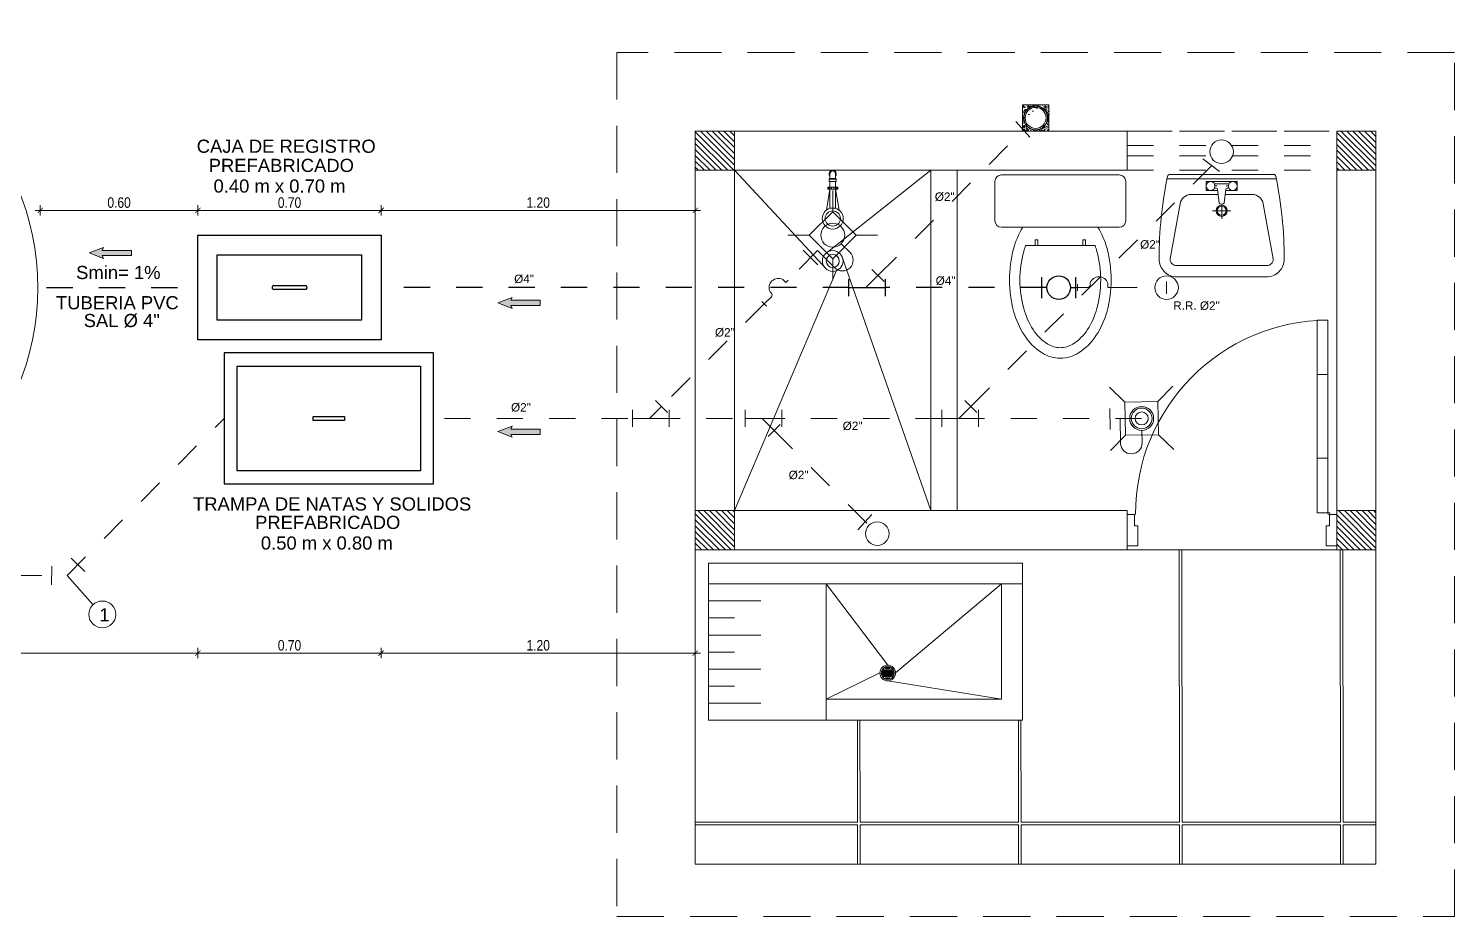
# Model space of a CAD drawing. Header units: metres. Extents: x 0 to 1935, y 0 to 1529.
# Drawn here: x 1867.91 to 1873.36, y 1480.61 to 1484 of the extents above; entities that cross this region are included whole.
import ezdxf

# ---------------------------------------------------------------- set-up
doc = ezdxf.new("R2010")
doc.units = ezdxf.units.M
doc.header["$LTSCALE"] = 0.005
for name, pattern in [('ACAD_ISO02W100', [15, 12, -3]), ('DASHED2', [9.525, 6.35, -3.175]), ('TRAZO_Y_PUNTOX2', [50.8, 25.4, -12.7, 0, -12.7])]:
    doc.linetypes.add(name, pattern=pattern)
for name, color, linetype, lineweight in [('-Accesorios PVC', 88, 'Continuous', 20), ('-Acero', 152, 'Continuous', 9), ('-Acero techos', 252, 'Continuous', 13), ('-Achurado', 251, 'Continuous', 5), ('-Corte', 7, 'Continuous', 35), ('-Proyeccion', 85, 'ACAD_ISO02W100', 9), ('-Vista', 148, 'Continuous', 9), ('ACI EJE', 8, 'DASHED2', 0), ('COLUMNAS', 4, 'Continuous', 50), ('Desagüe', 155, 'Continuous', 40), ('FIC-2ES_CONCRETO 210', 251, 'Continuous', 30), ('FIC-2ES_LINEA DESAGUE', 6, 'TRAZO_Y_PUNTOX2', 30), ('FIC-2ES_VEREDA', 253, 'Continuous', 5), ('FIC_2ES_ACCESORIOS', 5, 'Continuous', 30), ('ProfileEdges', 212, 'Continuous', 9)]:
    doc.layers.add(name, color=color, linetype=linetype, lineweight=lineweight)
for name, color, linetype in [('A_50_CotasExter', 7, 'Continuous'), ('CONCRETO B', 7, 'Continuous'), ('FIC-2ES_PISOS', 151, 'Continuous'), ('FIC-3IS_TEXTO', 7, 'Continuous'), ('PDF_Text', 7, 'Continuous')]:
    doc.layers.add(name, color=color, linetype=linetype)
doc.layers.add('Observacioness', color=6, linetype='Continuous', plot=False)
doc.layers.add('PDF_Geometry', color=9, linetype='Continuous', true_color=0x808080)
doc.styles.add('-Arial Narrow', font='ARIALN.TTF')
doc.styles.add('ARIAL', font='arial.ttf')
doc.styles.add('PDF Arial-BoldMT', font='arial.ttf')
doc.dimstyles.new('Esc 1_20n', dxfattribs={"dimscale": 0.02, "dimtxt": 2, "dimasz": 1, "dimexe": 1, "dimexo": 1, "dimgap": 0.45, "dimtad": 1, "dimtoh": 1, "dimzin": 3, "dimdsep": 46, "dimtxsty": '-Arial Narrow', "dimblk": 'ARCHTICK', "dimcen": 1, "dimdle": 1, "dimclrd": 252, "dimclre": 252, "dimclrt": 252, "dimadec": 0, "dimazin": 0, "dimtfac": 1, "dimtix": 1, "dimtmove": 1, "dimatfit": 2, "dimldrblk": 'ARCHTICK', "dimfxl": 1, "dimfxlon": 1, "dimtolj": 2, "dimlwd": 5, "dimlwe": 5, "dimarcsym": 0})
pattern_1 = [(315, (1747.13494, 1406.646853), (0.0112253202, 0.0112253202), [])]

# ---------------------------------------------------------------- blocks, each defined once
blk = doc.blocks.new('_ArchTick')
at = {"color": 0, "linetype": 'ByBlock', "const_width": 0.15}
blk.add_lwpolyline([(-0.5, -0.5), (0.5, 0.5)], dxfattribs=at)
blk = doc.blocks.new('*D277')
at = {"layer": 'A_50_CotasExter', "color": 252, "lineweight": 5, "ltscale": 0.005, "transparency": 16777216}
for p, q in [((1866.9388, 1481.6125), (1868.5806, 1481.6125)), ((1866.9588, 1481.6325), (1866.9588, 1481.5925)), ((1868.5606, 1481.6325), (1868.5606, 1481.5925))]:
    blk.add_line(p, q, dxfattribs=at)
at = {"layer": 'Defpoints', "color": 0, "ltscale": 0.005, "transparency": 16777216}
for p in [(1866.9588, 1482.4036), (1868.5606, 1482.4042), (1868.5606, 1481.6125)]:
    blk.add_point(p, dxfattribs=at)
at = {"layer": 'A_50_CotasExter', "color": 252, "lineweight": 5, "ltscale": 0.005, "transparency": 16777216, "xscale": 0.02, "yscale": 0.02, "zscale": 0.02}
for p, rotation in [((1866.9588, 1481.6125), 180.0000000000584), ((1868.5606, 1481.6125), 5.842042838912188e-11)]:
    blk.add_blockref('_ArchTick', p, dxfattribs=dict(at, rotation=rotation))
at = {"layer": 'A_50_CotasExter', "color": 252, "ltscale": 0.005, "transparency": 16777216, "insert": (1867.7597, 1481.642), "char_height": 0.04, "attachment_point": 5, "style": '-Arial Narrow'}
blk.add_mtext('\\A2;1.60', dxfattribs=at)
blk = doc.blocks.new('*D278')
at = {"layer": 'A_50_CotasExter', "color": 252, "lineweight": 5, "ltscale": 0.005, "transparency": 16777216}
for p, q in [((1868.5406, 1481.6125), (1869.2807, 1481.6125)), ((1868.5606, 1481.6325), (1868.5606, 1481.5925)), ((1869.2607, 1481.6325), (1869.2607, 1481.5925))]:
    blk.add_line(p, q, dxfattribs=at)
at = {"layer": 'Defpoints', "color": 0, "ltscale": 0.005, "transparency": 16777216}
for p in [(1868.5606, 1482.4042), (1869.2607, 1482.3243), (1869.2607, 1481.6125)]:
    blk.add_point(p, dxfattribs=at)
at = {"layer": 'A_50_CotasExter', "color": 252, "lineweight": 5, "ltscale": 0.005, "transparency": 16777216, "xscale": 0.02, "yscale": 0.02, "zscale": 0.02}
for p, rotation in [((1868.5606, 1481.6125), 180.0000000000584), ((1869.2607, 1481.6125), 5.842042838912188e-11)]:
    blk.add_blockref('_ArchTick', p, dxfattribs=dict(at, rotation=rotation))
at = {"layer": 'A_50_CotasExter', "color": 252, "ltscale": 0.005, "transparency": 16777216, "insert": (1868.9107, 1481.642), "char_height": 0.04, "attachment_point": 5, "style": '-Arial Narrow'}
blk.add_mtext('\\A2;0.70', dxfattribs=at)
blk = doc.blocks.new('*D279')
at = {"layer": 'A_50_CotasExter', "color": 252, "lineweight": 5, "ltscale": 0.005, "transparency": 16777216}
for p, q in [((1869.2407, 1481.6125), (1870.4807, 1481.6125)), ((1869.2607, 1481.6325), (1869.2607, 1481.5925)), ((1870.4607, 1481.6325), (1870.4607, 1481.5925))]:
    blk.add_line(p, q, dxfattribs=at)
at = {"layer": 'Defpoints', "color": 0, "ltscale": 0.005, "transparency": 16777216}
for p in [(1869.2607, 1482.3243), (1870.4607, 1481.7522), (1870.4607, 1481.6125)]:
    blk.add_point(p, dxfattribs=at)
at = {"layer": 'A_50_CotasExter', "color": 252, "lineweight": 5, "ltscale": 0.005, "transparency": 16777216, "xscale": 0.02, "yscale": 0.02, "zscale": 0.02}
for p, rotation in [((1869.2607, 1481.6125), 180.0000000000584), ((1870.4607, 1481.6125), 5.842042838912188e-11)]:
    blk.add_blockref('_ArchTick', p, dxfattribs=dict(at, rotation=rotation))
at = {"layer": 'A_50_CotasExter', "color": 252, "ltscale": 0.005, "transparency": 16777216, "insert": (1869.8607, 1481.642), "char_height": 0.04, "attachment_point": 5, "style": '-Arial Narrow'}
blk.add_mtext('\\A2;1.20', dxfattribs=at)
blk = doc.blocks.new('*D282')
at = {"layer": 'A_50_CotasExter', "color": 252, "lineweight": 5, "ltscale": 0.005, "transparency": 16777216}
for p, q in [((1867.9388, 1483.3034), (1868.5806, 1483.3034)), ((1867.9588, 1483.2834), (1867.9588, 1483.3234)), ((1868.5606, 1483.2834), (1868.5606, 1483.3234))]:
    blk.add_line(p, q, dxfattribs=at)
at = {"layer": 'Defpoints', "color": 0, "ltscale": 0.005, "transparency": 16777216}
for p in [(1868.5606, 1483.3034), (1867.9588, 1483.0084), (1868.5606, 1483.0084)]:
    blk.add_point(p, dxfattribs=at)
at = {"layer": 'A_50_CotasExter', "color": 252, "lineweight": 5, "ltscale": 0.005, "transparency": 16777216, "xscale": 0.02, "yscale": 0.02, "zscale": 0.02, "rotation": 180}
blk.add_blockref('_ArchTick', (1867.9588, 1483.3034), dxfattribs=at)
at = {"layer": 'A_50_CotasExter', "color": 252, "lineweight": 5, "ltscale": 0.005, "transparency": 16777216, "xscale": 0.02, "yscale": 0.02, "zscale": 0.02}
blk.add_blockref('_ArchTick', (1868.5606, 1483.3034), dxfattribs=at)
at = {"layer": 'A_50_CotasExter', "color": 252, "ltscale": 0.005, "transparency": 16777216, "insert": (1868.2597, 1483.3329), "char_height": 0.04, "attachment_point": 5, "style": '-Arial Narrow'}
blk.add_mtext('\\A2;0.60', dxfattribs=at)
blk = doc.blocks.new('*D283')
at = {"layer": 'A_50_CotasExter', "color": 252, "lineweight": 5, "ltscale": 0.005, "transparency": 16777216}
for p, q in [((1868.5406, 1483.3034), (1869.2807, 1483.3034)), ((1868.5606, 1483.2834), (1868.5606, 1483.3234)), ((1869.2607, 1483.2834), (1869.2607, 1483.3234))]:
    blk.add_line(p, q, dxfattribs=at)
at = {"layer": 'Defpoints', "color": 0, "ltscale": 0.005, "transparency": 16777216}
for p in [(1869.2607, 1483.3034), (1869.2607, 1483.2086), (1868.5606, 1483.0084)]:
    blk.add_point(p, dxfattribs=at)
at = {"layer": 'A_50_CotasExter', "color": 252, "lineweight": 5, "ltscale": 0.005, "transparency": 16777216, "xscale": 0.02, "yscale": 0.02, "zscale": 0.02, "rotation": 180}
blk.add_blockref('_ArchTick', (1868.5606, 1483.3034), dxfattribs=at)
at = {"layer": 'A_50_CotasExter', "color": 252, "lineweight": 5, "ltscale": 0.005, "transparency": 16777216, "xscale": 0.02, "yscale": 0.02, "zscale": 0.02}
blk.add_blockref('_ArchTick', (1869.2607, 1483.3034), dxfattribs=at)
at = {"layer": 'A_50_CotasExter', "color": 252, "ltscale": 0.005, "transparency": 16777216, "insert": (1868.9107, 1483.3329), "char_height": 0.04, "attachment_point": 5, "style": '-Arial Narrow'}
blk.add_mtext('\\A2;0.70', dxfattribs=at)
blk = doc.blocks.new('*D284')
at = {"layer": 'A_50_CotasExter', "color": 252, "lineweight": 5, "ltscale": 0.005, "transparency": 16777216}
for p, q in [((1869.2407, 1483.3034), (1870.4807, 1483.3034)), ((1869.2607, 1483.2834), (1869.2607, 1483.3234)), ((1870.4607, 1483.2834), (1870.4607, 1483.3234))]:
    blk.add_line(p, q, dxfattribs=at)
at = {"layer": 'Defpoints', "color": 0, "ltscale": 0.005, "transparency": 16777216}
for p in [(1870.4607, 1483.3034), (1869.2607, 1483.2086), (1870.4607, 1483.0084)]:
    blk.add_point(p, dxfattribs=at)
at = {"layer": 'A_50_CotasExter', "color": 252, "lineweight": 5, "ltscale": 0.005, "transparency": 16777216, "xscale": 0.02, "yscale": 0.02, "zscale": 0.02, "rotation": 180}
blk.add_blockref('_ArchTick', (1869.2607, 1483.3034), dxfattribs=at)
at = {"layer": 'A_50_CotasExter', "color": 252, "lineweight": 5, "ltscale": 0.005, "transparency": 16777216, "xscale": 0.02, "yscale": 0.02, "zscale": 0.02}
blk.add_blockref('_ArchTick', (1870.4607, 1483.3034), dxfattribs=at)
at = {"layer": 'A_50_CotasExter', "color": 252, "ltscale": 0.005, "transparency": 16777216, "insert": (1869.8607, 1483.3329), "char_height": 0.04, "attachment_point": 5, "style": '-Arial Narrow'}
blk.add_mtext('\\A2;1.20', dxfattribs=at)

msp = doc.modelspace()

# ---------------------------------------------------------------- hatches: boundary and pattern name
at = {"layer": '-Acero techos', "lineweight": 5, "ltscale": 0.005, "true_color": 0x105689}
h = msp.add_hatch(color=146, dxfattribs=at)
h.dxf.hatch_style = 1
h.paths.add_polyline_path([(1868.1946, 1483.13036), (1868.30686, 1483.13036), (1868.30686, 1483.15048), (1868.1946, 1483.15048), (1868.19989, 1483.16107), (1868.14588, 1483.14095), (1868.19989, 1483.11977)])
h = msp.add_hatch(color=146, dxfattribs=at)
h.dxf.hatch_style = 1
h.paths.add_polyline_path([(1869.75553, 1482.93966), (1869.86779, 1482.93966), (1869.86779, 1482.95978), (1869.75553, 1482.95978), (1869.76082, 1482.97037), (1869.70681, 1482.95025), (1869.76082, 1482.92907)])
h = msp.add_hatch(color=146, dxfattribs=at)
h.dxf.hatch_style = 1
h.paths.add_polyline_path([(1869.75553, 1482.4479), (1869.86779, 1482.4479), (1869.86779, 1482.46802), (1869.75553, 1482.46802), (1869.76082, 1482.47861), (1869.70681, 1482.45849), (1869.76082, 1482.4373)])
at = {"layer": '-Achurado', "lineweight": 5, "ltscale": 0.009}
h = msp.add_hatch(dxfattribs=at)
h.set_pattern_fill('ANSI31', color=256, scale=0.005, angle=-90)
h.set_pattern_definition(pattern_1)
h.paths.add_polyline_path([(1870.6107, 1483.60646), (1870.4607, 1483.60646), (1870.4607, 1483.45646), (1870.6107, 1483.45646)])
h = msp.add_hatch(dxfattribs=at)
h.set_pattern_fill('ANSI31', color=256, scale=0.005, angle=-90)
h.set_pattern_definition(pattern_1)
h.paths.add_polyline_path([(1873.0607, 1483.60646), (1872.9107, 1483.60646), (1872.9107, 1483.45646), (1873.0607, 1483.45646)])
h = msp.add_hatch(dxfattribs=at)
h.set_pattern_fill('ANSI31', color=256, scale=0.005, angle=-90)
h.set_pattern_definition(pattern_1)
h.paths.add_polyline_path([(1870.6107, 1482.15646), (1870.4607, 1482.15646), (1870.4607, 1482.00646), (1870.6107, 1482.00646)])
h = msp.add_hatch(dxfattribs=at)
h.set_pattern_fill('ANSI31', color=256, scale=0.005, angle=-90)
h.set_pattern_definition(pattern_1)
h.paths.add_polyline_path([(1873.0607, 1482.15646), (1872.9107, 1482.15646), (1872.9107, 1482.00646), (1873.0607, 1482.00646)])
at = {"layer": 'Observacioness', "lineweight": 5, "ltscale": 0.1}
h = msp.add_hatch(dxfattribs=at)
h.set_pattern_fill('AR-CONC', color=0, scale=0.003)
h.set_pattern_definition([(50, (-798929.985583, -9252745.336757), (0.021517805478023, -0.001882564049478), [0.00225, -0.02475]), (355, (-798929.985583, -9252745.336757), (-0.00416254000839, 0.022565764011), [0.0018, -0.0198]), (100.45144446, (-798929.98379, -9252745.336914), (0.017355265401813, 0.02068319972906), [0.00191220576, -0.02103426336]), (46.1842, (-798929.985583, -9252745.330757), (0.03201723992015, -0.00496557842379), [0.003375, -0.037125]), (96.63563549, (-798929.982915, -9252745.33117), (0.02803985837023, 0.02922355802324), [0.00286831026, -0.0315514128]), (351.18416399, (-798929.985583, -9252745.330757), (0.02803985835164, 0.0292235580081), [0.0027, -0.02970000003]), (21, (-798929.982583, -9252745.332257), (0.017907211563554, -0.01207856671996), [0.00225, -0.02475]), (326, (-798929.982583, -9252745.332257), (0.00729945995765, 0.021754501351406), [0.0018, -0.0198]), (71.45144474, (-798929.98109, -9252745.333264), (0.0252066713019, 0.00967593458419), [0.0019122057, -0.02103426336]), (37.5, (-798929.985583, -9252745.336757), (0.000364795659519, 0.0099868156149393), [0, -0.01956, 0, -0.0201, 0, -0.019875]), (7.5, (-798929.985583, -9252745.336757), (0.007892086123264, 0.011832351356471), [0, -0.01146, 0, -0.01911, 0, -0.007575]), (327.5, (-798929.992273, -9252745.336757), (0.016014673085172, -0.0006766461520314), [0, -0.0075, 0, -0.0234, 0, -0.03105]), (317.5, (-798929.995273, -9252745.336757), (0.017495585080272, 0.00300314946997), [0, -0.00975, 0, -0.01554, 0, -0.02205])])
h.paths.add_polyline_path([(1871.7107, 1483.60646), (1871.7107, 1483.70646), (1871.8107, 1483.70646), (1871.8107, 1483.60646)])
edge = h.paths.add_edge_path(flags=16)
edge.add_arc((1871.7607, 1483.65646), 0.04621, 0, 360)

# ---------------------------------------------------------------- linework, layer by layer
at = {"layer": '-Accesorios PVC', "color": 253, "lineweight": 5}
for p, q in [((1870.96151, 1483.30416), (1870.97471, 1483.38373)), ((1871.00988, 1483.30416), (1870.99669, 1483.38373))]:
    msp.add_line(p, q, dxfattribs=at)
for points in [[(1870.97471, 1483.42485), (1870.97471, 1483.44291)], [(1870.99669, 1483.42485), (1870.99669, 1483.44291)], [(1870.96879, 1483.39219), (1870.96879, 1483.38373)], [(1870.9709, 1483.39219), (1870.9709, 1483.38373)], [(1870.99669, 1483.42485), (1870.99924, 1483.42227), (1870.99924, 1483.41359), (1870.97215, 1483.41359), (1870.97215, 1483.42227), (1870.97471, 1483.42485)], [(1870.97215, 1483.42227), (1870.99924, 1483.42227)], [(1870.97471, 1483.31074), (1870.97471, 1483.41359)], [(1870.97513, 1483.39219), (1870.97513, 1483.38373)], [(1870.97589, 1483.42485), (1870.99602, 1483.42485)], [(1870.98147, 1483.39219), (1870.98147, 1483.38373)], [(1870.98992, 1483.39219), (1870.98992, 1483.38373)], [(1870.99626, 1483.39219), (1870.99626, 1483.38373)], [(1870.99669, 1483.3923), (1870.99669, 1483.41359)], [(1870.99669, 1483.31074), (1870.99669, 1483.39219)], [(1871.00049, 1483.39219), (1871.00049, 1483.38373)], [(1871.00261, 1483.39219), (1871.00261, 1483.38373)]]:
    msp.add_lwpolyline(points, dxfattribs=at)
msp.add_lwpolyline([(1871.00472, 1483.39219), (1870.96667, 1483.39219), (1870.96667, 1483.38373), (1871.00472, 1483.38373)], close=True, dxfattribs=at)
for radius in [0.0401, 0.0291]:
    msp.add_circle((1870.9857, 1483.27218), radius, dxfattribs=at)
for radius, start, end in [(0.01355, 324.21918, 215.78082), (0.01099, 0, 180)]:
    msp.add_arc((1870.9857, 1483.44291), radius, start, end, dxfattribs=at)
at = {"layer": '-Acero', "color": 253, "lineweight": 5}
msp.add_lwpolyline([(1870.9607, 1481.87646), (1871.0007, 1481.87646)], dxfattribs=at)
at = {"layer": '-Acero techos', "color": 148, "ltscale": 0.005, "true_color": 0x09314e}
for points in [[(1868.1946, 1483.13036), (1868.19989, 1483.11977), (1868.14588, 1483.14095), (1868.19989, 1483.16107), (1868.1946, 1483.15048), (1868.30686, 1483.15048), (1868.30686, 1483.13036)], [(1869.75553, 1482.93966), (1869.76082, 1482.92907), (1869.70681, 1482.95025), (1869.76082, 1482.97037), (1869.75553, 1482.95978), (1869.86779, 1482.95978), (1869.86779, 1482.93966)], [(1869.75553, 1482.4479), (1869.76082, 1482.4373), (1869.70681, 1482.45849), (1869.76082, 1482.47861), (1869.75553, 1482.46802), (1869.86779, 1482.46802), (1869.86779, 1482.4479)]]:
    msp.add_lwpolyline(points, close=True, dxfattribs=at)
at = {"layer": '-Acero techos', "color": 18, "ltscale": 0.005, "true_color": 0x000000}
msp.add_circle((1866.9588, 1483.00786), 0.99, dxfattribs=at)
at = {"layer": '-Achurado', "color": 253, "lineweight": 5}
for points in [[(1870.5107, 1481.81146), (1870.7107, 1481.81146)], [(1870.5107, 1481.74646), (1870.6107, 1481.74646)], [(1870.5107, 1481.68146), (1870.7107, 1481.68146)], [(1870.5107, 1481.61646), (1870.6107, 1481.61646)], [(1870.5107, 1481.55146), (1870.7107, 1481.55146)], [(1870.5107, 1481.48646), (1870.6107, 1481.48646)], [(1870.5107, 1481.42146), (1870.7107, 1481.42146)]]:
    msp.add_lwpolyline(points, dxfattribs=at)
at = {"layer": '-Corte', "color": 253, "lineweight": 5}
msp.add_line((1870.9607, 1481.87646), (1870.9607, 1481.35646), dxfattribs=at)
msp.add_lwpolyline([(1870.5107, 1481.95646), (1870.5107, 1481.87646), (1871.7107, 1481.87646), (1871.7107, 1481.95646)], close=True, dxfattribs=at)
for points in [[(1871.7107, 1481.87646), (1871.7107, 1481.35646), (1870.5107, 1481.35646), (1870.5107, 1481.87646)], [(1871.6307, 1481.87646), (1871.6307, 1481.43646), (1870.9607, 1481.43646)]]:
    msp.add_lwpolyline(points, dxfattribs=at)
at = {"layer": '-Proyeccion', "lineweight": 5, "ltscale": 3}
for p, q in [((1873.3607, 1483.90646), (1870.1607, 1483.90646)), ((1870.1607, 1483.90646), (1870.1607, 1480.60646)), ((1873.3607, 1480.60646), (1873.3607, 1483.90646)), ((1870.1607, 1480.60646), (1873.3607, 1480.60646))]:
    msp.add_line(p, q, dxfattribs=at)
at = {"layer": '-Vista', "color": 254, "lineweight": 5}
for p, q in [((1872.3087, 1482.00646), (1872.31038, 1480.96646)), ((1872.3187, 1482.00646), (1872.32038, 1480.96646)), ((1872.92369, 1482.00646), (1872.92538, 1480.96646)), ((1872.93369, 1482.00646), (1872.93538, 1480.96646)), ((1871.07975, 1481.35646), (1871.08038, 1480.96646)), ((1871.08975, 1481.35646), (1871.09038, 1480.96646)), ((1871.69475, 1481.35646), (1871.69538, 1480.96646)), ((1871.70475, 1481.35646), (1871.70538, 1480.96646)), ((1871.08054, 1480.95646), (1871.08054, 1480.80646)), ((1871.09054, 1480.95646), (1871.09054, 1480.80646)), ((1871.69554, 1480.95646), (1871.69554, 1480.80646)), ((1871.70554, 1480.95646), (1871.70554, 1480.80646)), ((1872.31054, 1480.95646), (1872.31054, 1480.80646)), ((1872.3204, 1480.95646), (1872.32064, 1480.80646)), ((1872.92554, 1480.95646), (1872.92554, 1480.80646)), ((1872.93554, 1480.95646), (1872.93554, 1480.80646))]:
    msp.add_line(p, q, dxfattribs=at)
at = {"layer": '-Vista', "color": 253, "lineweight": 5}
for points in [[(1870.9607, 1481.87646), (1871.1957, 1481.56646)], [(1871.2257, 1481.53646), (1871.6307, 1481.87646)], [(1871.1657, 1481.53646), (1870.9607, 1481.43646)], [(1871.1957, 1481.50646), (1871.6307, 1481.43646)]]:
    msp.add_lwpolyline(points, dxfattribs=at)
for points in [[(1871.1757, 1481.54246), (1871.2157, 1481.54246, -0.4142136), (1871.2177, 1481.54046), (1871.2177, 1481.54046, -0.4142136), (1871.2157, 1481.53846), (1871.1757, 1481.53846, -0.4142136), (1871.1737, 1481.54046), (1871.1737, 1481.54046, -0.4142136)], [(1871.1757, 1481.53046), (1871.2157, 1481.53046, 0.4142136), (1871.2177, 1481.53246), (1871.2177, 1481.53246, 0.4142136), (1871.2157, 1481.53446), (1871.1757, 1481.53446, 0.4142136), (1871.1737, 1481.53246), (1871.1737, 1481.53246, 0.4142136)], [(1871.1797, 1481.54646), (1871.2117, 1481.54646, 0.4142136), (1871.2137, 1481.54846), (1871.2137, 1481.54846, 0.4142136), (1871.2117, 1481.55046), (1871.1797, 1481.55046, 0.4142136), (1871.1777, 1481.54846), (1871.1777, 1481.54846, 0.4142136)], [(1871.1877, 1481.55646), (1871.1877, 1481.55646, -0.4142136), (1871.1897, 1481.55846), (1871.2017, 1481.55846, -0.4142136), (1871.2037, 1481.55646), (1871.2037, 1481.55646, -0.4142136), (1871.2017, 1481.55446), (1871.1897, 1481.55446, -0.4142136)], [(1871.1797, 1481.52246), (1871.2117, 1481.52246, 0.4142136), (1871.2137, 1481.52446), (1871.2137, 1481.52446, 0.4142136), (1871.2117, 1481.52646), (1871.1797, 1481.52646, 0.4142136), (1871.1777, 1481.52446), (1871.1777, 1481.52446, 0.4142136)], [(1871.1877, 1481.51646), (1871.1877, 1481.51646, 0.4142136), (1871.1897, 1481.51446), (1871.2017, 1481.51446, 0.4142136), (1871.2037, 1481.51646), (1871.2037, 1481.51646, 0.4142136), (1871.2017, 1481.51846), (1871.1897, 1481.51846, 0.4142136)]]:
    msp.add_lwpolyline(points, format="xyb", close=True, dxfattribs=at)
at = {"layer": '-Vista', "color": 254, "lineweight": 5}
for points in [[(1870.4607, 1480.96646), (1871.08038, 1480.96646)], [(1870.4607, 1480.95646), (1871.08054, 1480.95646)], [(1871.09038, 1480.96646), (1871.69554, 1480.96646)], [(1871.0904, 1480.95646), (1871.69554, 1480.95646)], [(1871.70538, 1480.96646), (1872.31054, 1480.96646)], [(1871.7054, 1480.95646), (1872.31054, 1480.95646)], [(1872.32038, 1480.96646), (1872.92538, 1480.96646)], [(1872.3204, 1480.95646), (1872.92554, 1480.95646)], [(1872.93538, 1480.96646), (1873.0607, 1480.96646)], [(1872.9354, 1480.95646), (1873.0607, 1480.95646)]]:
    msp.add_lwpolyline(points, dxfattribs=at)
at = {"layer": '-Vista', "color": 253, "lineweight": 5}
for radius in [0.03, 0.025]:
    msp.add_circle((1871.1957, 1481.53646), radius, dxfattribs=at)
at = {"color": 175, "lineweight": 20, "true_color": 0x4554a5}
for p, q in [((1871.68551, 1483.64333), (1871.73854, 1483.58343)), ((1872.39954, 1483.50055), (1872.46278, 1483.45155)), ((1870.9857, 1483.37955), (1870.9857, 1483.29809)), ((1870.81458, 1483.20843), (1870.89604, 1483.20843)), ((1871.15682, 1483.20843), (1871.07535, 1483.20843)), ((1870.9287, 1483.09486), (1870.87213, 1483.15143)), ((1870.9857, 1483.03731), (1870.9857, 1483.11877)), ((1872.04259, 1482.62755), (1872.10123, 1482.571)), ((1872.28455, 1482.63196), (1872.22801, 1482.57331)), ((1872.04591, 1482.46658), (1872.04446, 1482.54657)), ((1872.047, 1482.38559), (1872.10354, 1482.44423)), ((1872.28896, 1482.39), (1872.23031, 1482.44654)), ((1871.08107, 1482.08303), (1871.13514, 1482.14199))]:
    msp.add_line(p, q, dxfattribs=at)
at = {"color": 175, "lineweight": 30, "true_color": 0x4554a5}
msp.add_line((1871.78407, 1482.96839), (1871.78407, 1483.04839), dxfattribs=at)
at = {"color": 175, "lineweight": 20, "true_color": 0x4554a5}
for points in [[(1871.07535, 1483.20843), (1870.9857, 1483.29809), (1870.89604, 1483.20843), (1870.9857, 1483.11877)], [(1872.23031, 1482.44654), (1872.22801, 1482.57331), (1872.10123, 1482.571), (1872.10354, 1482.44423)]]:
    msp.add_lwpolyline(points, close=True, dxfattribs=at)
for points in [[(1871.01803, 1483.1761), (1871.05166, 1483.14247, -1), (1870.99341, 1483.08422), (1870.92745, 1483.15018)], [(1872.16661, 1482.46306), (1872.16747, 1482.4155, -1), (1872.08511, 1482.414), (1872.08341, 1482.50727)]]:
    msp.add_lwpolyline(points, format="xyb", dxfattribs=at)
for centre, radius in [((1871.7607, 1483.65646), 0.045), ((1872.47097, 1483.52743), 0.045), ((1870.9857, 1483.20843), 0.04572), ((1872.16577, 1482.50877), 0.04572), ((1871.15601, 1482.06858), 0.045)]:
    msp.add_circle(centre, radius, dxfattribs=at)
at = {"color": 175, "lineweight": 30, "true_color": 0x4554a5}
msp.add_circle((1871.84907, 1483.00839), 0.045, dxfattribs=at)
at = {"layer": 'ACI EJE', "lineweight": 5, "ltscale": 0.3}
for p, q in [((1872.18212, 1483.60646), (1872.9107, 1483.60646)), ((1872.1107, 1483.55146), (1872.9107, 1483.55146)), ((1872.1107, 1483.51146), (1872.9107, 1483.51146)), ((1872.1107, 1483.45646), (1872.9107, 1483.45646))]:
    msp.add_line(p, q, dxfattribs=at)
msp.add_lwpolyline([(1872.1107, 1483.60646), (1872.9107, 1483.60646)], dxfattribs=at)
at = {"layer": 'COLUMNAS', "color": 5, "lineweight": 5}
msp.add_line((1872.1107, 1482.00646), (1872.1107, 1482.15646), dxfattribs=at)
at = {"layer": 'CONCRETO B', "color": 7}
for points in [[(1868.56065, 1483.20856), (1869.2607, 1483.20856), (1869.2607, 1482.80823), (1868.56065, 1482.80823)], [(1868.63478, 1483.13336), (1869.1855, 1483.13336), (1869.1855, 1482.88342), (1868.63478, 1482.88342)], [(1868.6607, 1482.75877), (1868.6607, 1482.25877), (1869.4607, 1482.25877), (1869.4607, 1482.75877)], [(1868.7107, 1482.70877), (1869.4107, 1482.70877), (1869.4107, 1482.30877), (1868.7107, 1482.30877)]]:
    msp.add_lwpolyline(points, close=True, dxfattribs=at)
for points in [[(1868.8502, 1483.01581), (1868.84808, 1483.01475), (1868.84596, 1483.01369), (1868.84384, 1483.01051), (1868.84384, 1483.00839), (1868.84384, 1483.00522), (1868.84596, 1483.0031), (1868.84808, 1483.00204), (1868.8502, 1483.00098)], [(1868.85126, 1483.01581), (1868.97199, 1483.01581)], [(1868.97093, 1483.00098), (1868.97411, 1483.00204), (1868.97623, 1483.0031), (1868.97729, 1483.00522), (1868.97835, 1483.00839), (1868.97729, 1483.01051), (1868.97623, 1483.01369), (1868.97411, 1483.01475), (1868.97093, 1483.01581)], [(1868.97199, 1483.00098), (1868.85126, 1483.00098)]]:
    msp.add_lwpolyline(points, dxfattribs=at)
at = {"layer": 'CONCRETO B'}
msp.add_lwpolyline([(1869.0007, 1482.51615), (1869.1207, 1482.51615), (1869.1207, 1482.50115), (1869.0007, 1482.50115), (1869.0007, 1482.51615)], dxfattribs=at)
at = {"layer": 'Desagüe', "color": 175, "lineweight": 20, "ltscale": 0.015, "true_color": 0x4554a5}
for p, q in [((1870.79473, 1483.03966), (1870.80668, 1483.02745)), ((1870.81598, 1483.03655), (1870.80668, 1483.02745)), ((1871.9201, 1483.00852), (1871.9201, 1483.02153)), ((1871.959, 1483.00853), (1871.9201, 1483.00852)), ((1871.9201, 1483.00852), (1871.9201, 1482.99551)), ((1871.96868, 1483.02562), (1871.96868, 1483.01822)), ((1872.03614, 1483.02547), (1872.03614, 1483.00839)), ((1872.04915, 1483.00839), (1872.03614, 1483.00839)), ((1870.72365, 1482.94638), (1870.71455, 1482.95568)), ((1870.75144, 1482.9736), (1870.72365, 1482.94638)), ((1870.74642, 1482.99258), (1870.75159, 1482.98729)), ((1870.72365, 1482.94638), (1870.73275, 1482.93708))]:
    msp.add_line(p, q, dxfattribs=at)
at = {"layer": 'Desagüe', "lineweight": 5, "ltscale": 0.1}
for radius in [0.04621, 0.04]:
    msp.add_circle((1871.7607, 1483.65646), radius, dxfattribs=at)
at = {"layer": 'Desagüe', "color": 175, "lineweight": 20, "ltscale": 0.015, "true_color": 0x4554a5}
for centre, radius, start, end in [((1870.7782, 1483.00829), 0.03546, 62.20878, 206.30579), ((1871.959, 1483.01822), 0.00969, 270, 360), ((1872.00239, 1483.01462), 0.03546, 17.83112, 161.92812), ((1870.74467, 1482.98052), 0.00969, 314.37767, 44.37767)]:
    msp.add_arc(centre, radius, start, end, dxfattribs=at)
at = {"layer": 'FIC-2ES_CONCRETO 210', "lineweight": 5}
for p, q in [((1870.6107, 1483.60646), (1870.6107, 1482.15646)), ((1872.1107, 1483.60646), (1872.1107, 1483.45646)), ((1872.9107, 1483.60646), (1872.9107, 1483.45646)), ((1870.4607, 1483.45646), (1872.1107, 1483.45646)), ((1873.0607, 1483.45646), (1872.9107, 1483.45646)), ((1872.9107, 1483.45646), (1872.9107, 1482.00646)), ((1870.4607, 1482.15646), (1870.6107, 1482.15646)), ((1870.6107, 1482.00646), (1870.6107, 1482.15646)), ((1872.1107, 1482.15646), (1870.6107, 1482.15646)), ((1872.9107, 1482.15646), (1873.0607, 1482.15646))]:
    msp.add_line(p, q, dxfattribs=at)
for points in [[(1871.7107, 1483.60646), (1871.7107, 1483.70646), (1871.8107, 1483.70646), (1871.8107, 1483.60646)], [(1870.4607, 1483.60646), (1870.4607, 1482.00646), (1872.1107, 1482.00646), (1872.1107, 1482.15646)], [(1870.4607, 1483.60646), (1872.1107, 1483.60646)], [(1872.9107, 1483.60646), (1873.0607, 1483.60646), (1873.0607, 1482.00646), (1872.9107, 1482.00646)]]:
    msp.add_lwpolyline(points, dxfattribs=at)
at = {"layer": 'FIC-2ES_LINEA DESAGUE', "color": 175, "lineweight": 20, "ltscale": 0.5, "true_color": 0x4554a5}
for p, q in [((1871.15859, 1483.05435), (1871.72888, 1483.62464)), ((1871.51345, 1482.55473), (1872.44766, 1483.48894)), ((1870.92745, 1483.15018), (1870.81598, 1483.03655)), ((1871.91407, 1483.00849), (1871.9201, 1483.00852)), ((1872.04915, 1483.00839), (1872.21586, 1483.00839)), ((1870.72365, 1482.94638), (1870.332, 1482.55473)), ((1868.0607, 1481.90877), (1868.6607, 1482.50877)), ((1871.40249, 1482.50877), (1869.4607, 1482.50877)), ((1870.76178, 1482.46281), (1871.15601, 1482.06858)), ((1872.16577, 1482.50877), (1871.54249, 1482.50877)), ((1866.06454, 1481.90877), (1868.0607, 1481.90877))]:
    msp.add_line(p, q, dxfattribs=at)
at = {"layer": 'FIC-2ES_LINEA DESAGUE', "color": 175, "lineweight": 30, "ltscale": 0.5, "true_color": 0x4554a5}
for p, q in [((1871.04763, 1483.00839), (1869.2607, 1483.00839)), ((1871.80407, 1483.00839), (1871.18763, 1483.00839))]:
    msp.add_line(p, q, dxfattribs=at)
msp.add_lwpolyline([(1867.38262, 1483.00839), (1868.56065, 1483.00839)], dxfattribs=at)
at = {"layer": 'FIC-2ES_LINEA DESAGUE', "color": 175, "lineweight": 20, "ltscale": 0.5, "true_color": 0x4554a5}
for points in [[(1868.12848, 1481.92466), (1868.07658, 1481.97444)], [(1868.00139, 1481.87276), (1868.00245, 1481.94478)]]:
    msp.add_lwpolyline(points, dxfattribs=at)
at = {"layer": 'FIC-2ES_PISOS', "color": 253, "lineweight": 5}
for points in [[(1870.96309, 1483.07755), (1870.6107, 1483.45646)], [(1870.96517, 1483.14369), (1871.3607, 1483.45646)], [(1871.01864, 1483.13173), (1871.3607, 1482.15646)], [(1871.00017, 1483.07319), (1870.6107, 1482.15646)]]:
    msp.add_lwpolyline(points, dxfattribs=at)
for radius in [0.0395, 0.025]:
    msp.add_circle((1870.9857, 1483.10994), radius, dxfattribs=at)
at = {"layer": 'FIC-2ES_PISOS', "color": 175, "lineweight": 20, "true_color": 0x4554a5}
for radius in [0.0395, 0.025]:
    msp.add_circle((1872.16577, 1482.50877), radius, dxfattribs=at)
at = {"layer": 'FIC-2ES_VEREDA', "lineweight": 5}
msp.add_line((1872.1107, 1482.00646), (1872.9107, 1482.00646), dxfattribs=at)
at = {"layer": 'FIC_2ES_ACCESORIOS', "color": 175, "lineweight": 30, "true_color": 0x4554a5}
for p, q in [((1871.18157, 1483.03137), (1871.13561, 1483.07734)), ((1871.04763, 1482.97589), (1871.04763, 1483.04089)), ((1871.04763, 1483.00839), (1871.18763, 1483.00839)), ((1871.11263, 1483.00839), (1871.15859, 1483.05435)), ((1871.18763, 1482.97589), (1871.18763, 1483.04089)), ((1871.89407, 1483.00839), (1871.91407, 1483.00849)), ((1871.91407, 1482.96839), (1871.91407, 1483.04839))]:
    msp.add_line(p, q, dxfattribs=at)
at = {"layer": 'FIC_2ES_ACCESORIOS', "color": 175, "lineweight": 20, "true_color": 0x4554a5}
for p, q in [((1872.26086, 1482.98458), (1872.26086, 1483.03221)), ((1870.35498, 1482.53175), (1870.30902, 1482.57772)), ((1871.53644, 1482.53175), (1871.49047, 1482.57772)), ((1870.22104, 1482.47627), (1870.22104, 1482.54127)), ((1870.28604, 1482.50877), (1870.332, 1482.55473)), ((1870.36104, 1482.47627), (1870.36104, 1482.54127)), ((1870.65082, 1482.54127), (1870.65082, 1482.47627)), ((1870.79082, 1482.54127), (1870.79082, 1482.47627)), ((1871.40249, 1482.47627), (1871.40249, 1482.54127)), ((1871.46749, 1482.50877), (1871.51345, 1482.55473)), ((1871.54249, 1482.47627), (1871.54249, 1482.54127)), ((1870.22104, 1482.50877), (1870.36104, 1482.50877)), ((1870.65082, 1482.50877), (1870.79082, 1482.50877)), ((1870.71582, 1482.50877), (1870.76178, 1482.46281)), ((1870.78476, 1482.48579), (1870.7388, 1482.43983)), ((1871.40249, 1482.50877), (1871.54249, 1482.50877))]:
    msp.add_line(p, q, dxfattribs=at)
msp.add_circle((1872.26086, 1483.00839), 0.045, dxfattribs=at)
at = {"layer": 'PDF_Geometry', "color": 7, "lineweight": 13}
msp.add_lwpolyline([(1868.15919, 1481.79757), (1868.0607, 1481.90877)], dxfattribs=at)
msp.add_circle((1868.19573, 1481.75997), 0.05136, dxfattribs=at)
at = {"layer": 'ProfileEdges', "color": 253, "lineweight": 5}
for p, q in [((1871.3607, 1482.15646), (1871.3607, 1483.45646)), ((1871.4607, 1482.15646), (1871.4607, 1483.45646)), ((1871.63001, 1483.43882), (1872.08001, 1483.43882)), ((1871.60501, 1483.26382), (1871.60501, 1483.41382)), ((1872.10501, 1483.41382), (1872.10501, 1483.26382)), ((1872.26271, 1483.42369), (1872.4714, 1483.42369)), ((1872.44362, 1483.40499), (1872.49918, 1483.40499)), ((1872.4459, 1483.39649), (1872.45479, 1483.39649)), ((1872.68009, 1483.42369), (1872.4714, 1483.42369)), ((1872.4969, 1483.39649), (1872.48801, 1483.39649)), ((1872.4714, 1483.27065), (1872.4714, 1483.32755)), ((1872.08001, 1483.23882), (1871.63001, 1483.23882)), ((1871.9879, 1483.16882), (1871.72213, 1483.16882)), ((1871.76882, 1483.19121), (1871.75907, 1483.19121)), ((1871.75907, 1483.19121), (1871.75907, 1483.16871)), ((1871.75907, 1483.16871), (1871.76882, 1483.16871)), ((1871.76882, 1483.16871), (1871.76882, 1483.19121)), ((1871.94145, 1483.19121), (1871.9512, 1483.19121)), ((1871.94145, 1483.16871), (1871.94145, 1483.19121)), ((1871.9512, 1483.16871), (1871.94145, 1483.16871)), ((1871.9512, 1483.19121), (1871.9512, 1483.16871)), ((1872.83669, 1482.66401), (1872.83669, 1482.67627)), ((1872.83669, 1482.67627), (1872.87669, 1482.67627)), ((1872.87669, 1482.67627), (1872.87669, 1482.66827)), ((1872.87669, 1482.65627), (1872.87669, 1482.66827)), ((1872.83669, 1482.36854), (1872.83669, 1482.35627)), ((1872.83669, 1482.35627), (1872.87669, 1482.35627)), ((1872.87669, 1482.37627), (1872.87669, 1482.36427)), ((1872.87669, 1482.35627), (1872.87669, 1482.36427))]:
    msp.add_line(p, q, dxfattribs=at)
at = {"layer": 'ProfileEdges', "lineweight": 5}
for p, q in [((1870.4607, 1482.00646), (1870.4607, 1480.80646)), ((1873.0607, 1482.00646), (1873.0607, 1480.80646)), ((1870.4607, 1480.80646), (1873.0607, 1480.80646))]:
    msp.add_line(p, q, dxfattribs=at)
at = {"layer": 'ProfileEdges', "color": 253, "lineweight": 5}
msp.add_lwpolyline([(1872.26478, 1483.43391, 0.0504005), (1872.2321, 1483.11784, 0.4148905), (1872.3001, 1483.04969), (1872.4714, 1483.04969), (1872.6427, 1483.04969, 0.4148905), (1872.7107, 1483.11784, 0.0504005), (1872.67802, 1483.43391, 0.3557223), (1872.66969, 1483.44069), (1872.27311, 1483.44069, 0.3557223)], format="xyb", close=True, dxfattribs=at)
for points in [[(1872.48634, 1483.37949), (1872.5309, 1483.37949), (1872.5309, 1483.39649), (1872.5309, 1483.41349), (1872.4714, 1483.41349), (1872.4119, 1483.41349), (1872.4119, 1483.39649), (1872.4119, 1483.37949), (1872.45646, 1483.37949)], [(1872.50615, 1483.30175), (1872.4714, 1483.30175), (1872.43665, 1483.30175)], [(1872.87669, 1482.88427), (1872.83669, 1482.88427), (1872.83669, 1482.67627), (1872.87669, 1482.67627), (1872.87669, 1482.88427)], [(1872.83669, 1482.36854), (1872.83669, 1482.66401)], [(1872.87669, 1482.65627), (1872.87669, 1482.37627)], [(1872.87669, 1482.35627), (1872.83669, 1482.35627), (1872.8367, 1482.14827), (1872.8767, 1482.14827), (1872.87669, 1482.35627)], [(1872.1387, 1482.09827), (1872.1387, 1482.14227), (1872.1107, 1482.14227), (1872.1107, 1482.02227), (1872.1507, 1482.02227), (1872.1507, 1482.09827), (1872.1387, 1482.09827)], [(1872.8827, 1482.09827), (1872.8827, 1482.14227), (1872.9107, 1482.14228), (1872.9107, 1482.02228), (1872.8707, 1482.02227), (1872.8707, 1482.09827), (1872.8827, 1482.09827)]]:
    msp.add_lwpolyline(points, dxfattribs=at)
for points in [[(1872.44362, 1483.38799), (1872.45177, 1483.38799, -0.3858325), (1872.456, 1483.38415), (1872.46129, 1483.33029, 0.2703143), (1872.48151, 1483.33029), (1872.4868, 1483.38415, -0.3858325), (1872.49103, 1483.38799), (1872.49918, 1483.38799)], [(1872.48483, 1483.36404), (1872.58844, 1483.36404, -0.366998), (1872.63038, 1483.32847), (1872.6682, 1483.11775, -0.4148905), (1872.6427, 1483.09219), (1872.4714, 1483.09219), (1872.3001, 1483.09219, -0.4148905), (1872.2746, 1483.11775), (1872.31243, 1483.32847, -0.366998), (1872.35436, 1483.36404), (1872.45797, 1483.36404)]]:
    msp.add_lwpolyline(points, format="xyb", dxfattribs=at)
for centre, radius in [((1872.4289, 1483.39649), 0.017), ((1872.5139, 1483.39649), 0.017), ((1872.4714, 1483.30175), 0.02125), ((1872.4714, 1483.30175), 0.017), ((1872.8807, 1482.14627, 0), 0.004)]:
    msp.add_circle(centre, radius, dxfattribs=at)
for centre, radius, start, end in [((1871.63001, 1483.41382), 0.025, 90, 180), ((1872.08001, 1483.41382), 0.025, 0, 90), ((1871.63001, 1483.26382), 0.025, 180, 270), ((1871.98881, 1483.07268), 0.32348, 149.09657, 164.92686), ((1871.72122, 1483.07268), 0.32348, 15.07314, 30.90343), ((1872.08001, 1483.26382), 0.025, 270, 0), ((1871.98881, 1483.07268), 0.28348, 160.17598, 164.92686), ((1871.72122, 1483.07268), 0.28348, 15.07314, 19.82402), ((1872.11876, 1483.03768), 0.45806, 164.92686, 180), ((1872.11876, 1483.03768), 0.41806, 164.92686, 180), ((1871.59127, 1483.03768), 0.41806, 0, 15.07314), ((1871.59127, 1483.03768), 0.45806, 0, 15.07314), ((1872.11876, 1483.03768), 0.45806, 180, 195.07314), ((1872.11876, 1483.03768), 0.41806, 180, 195.07314), ((1871.59127, 1483.03768), 0.41806, 344.92686, 0), ((1871.59127, 1483.03768), 0.45806, 344.92686, 0), ((1871.98881, 1483.00268), 0.32348, 195.07314, 213.03155), ((1871.98881, 1483.00268), 0.28348, 195.07314, 213.03155), ((1871.72122, 1483.00268), 0.28348, 326.96845, 344.92686), ((1871.72122, 1483.00268), 0.32348, 326.96845, 344.92686), ((1871.9067, 1482.9493), 0.18555, 213.03155, 237.50023), ((1871.80333, 1482.9493), 0.18555, 302.49977, 326.96845), ((1872.8807, 1482.14627, 0), 0.73801, 90.31099, 180.31099), ((1871.9067, 1482.9493), 0.22555, 213.03155, 237.50023), ((1871.85501, 1482.86816), 0.08935, 237.50023, 270), ((1871.85501, 1482.86816), 0.08935, 270, 302.49977), ((1871.80333, 1482.9493), 0.22555, 302.49977, 326.96845), ((1871.85501, 1482.86816), 0.12935, 237.50023, 270), ((1871.85501, 1482.86816), 0.12935, 270, 302.49977)]:
    msp.add_arc(centre, radius, start, end, dxfattribs=at)

# ---------------------------------------------------------------- texts
at = {"layer": 'FIC-3IS_TEXTO', "color": 175, "lineweight": 20, "true_color": 0x4554a5, "style": 'ARIAL'}
for s, p in [('Ø2"', (1871.37556, 1483.33965)), ('Ø2"', (1872.15983, 1483.1573)), ('Ø4"', (1871.37891, 1483.01888)), ('R.R. Ø2"', (1872.28626, 1482.92366)), ('Ø2"', (1870.5359, 1482.82142)), ('Ø2"', (1869.75679, 1482.53512)), ('Ø2"', (1871.02361, 1482.46429)), ('Ø2"', (1870.81741, 1482.27679))]:
    msp.add_text(s, height=0.032075, rotation=359.94707, dxfattribs=at).set_placement(p)
at = {"layer": 'FIC-3IS_TEXTO', "color": 175, "lineweight": 30, "true_color": 0x4554a5, "style": 'ARIAL'}
msp.add_text('Ø4"', height=0.032075, rotation=359.94707, dxfattribs=at).set_placement((1869.7688, 1483.02578))
at = {"layer": 'PDF_Text', "style": 'PDF Arial-BoldMT'}
for s, p in [('CAJA DE REGISTRO', (1868.55622, 1483.52313)), ('PREFABRICADO', (1868.60199, 1483.44992)), ('0.40 m x 0.70 m', (1868.62038, 1483.37115)), ('TRAMPA DE NATAS Y SOLIDOS', (1868.54211, 1482.15686)), ('PREFABRICADO', (1868.77913, 1482.0865)), ('0.50 m x 0.80 m', (1868.80116, 1482.00773))]:
    msp.add_text(s, height=0.0503406, dxfattribs=at).set_placement(p)
at = {"layer": 'PDF_Text', "lineweight": 13, "style": 'PDF Arial-BoldMT'}
msp.add_text('1', height=0.05034, dxfattribs=at).set_placement((1868.18421, 1481.73338))
at = {"layer": 'PDF_Text', "attachment_point": 6, "style": 'PDF Arial-BoldMT'}
for s, insert, char_height in [('Smin= 1%', (1868.41792, 1483.06568), 0.050341), ('TUBERIA PVC', (1868.48757, 1482.95023), 0.0503406), ('SAL Ø 4"', (1868.41521, 1482.88172), 0.050341)]:
    msp.add_mtext(s, dxfattribs=dict(at, insert=insert, char_height=char_height))

# ---------------------------------------------------------------- dimensions: what is measured, and where the dimension line sits
at = {"layer": 'A_50_CotasExter', "color": 18, "ltscale": 0.005, "true_color": 0x000000}
dim = msp.add_aligned_dim(p1=(1867.9588, 1483.00839), p2=(1868.56065, 1483.00839), distance=0.29505, dimstyle='Esc 1_20n', dxfattribs=at)
dim.commit()
dim.dimension.update_dxf_attribs({"geometry": '*D282', "text_midpoint": (1868.25973, 1483.33287)})
for base, p1, p2, picture, middle in [((1869.2607, 1483.30344), (1868.56065, 1483.00839), (1869.2607, 1483.20856), '*D283', (1868.91067, 1483.33287)), ((1870.4607, 1483.30344), (1869.2607, 1483.20856), (1870.4607, 1483.00839), '*D284', (1869.8607, 1483.33287)), ((1868.56065, 1481.61255), (1866.9588, 1482.40365), (1868.56065, 1482.40418), '*D277', (1867.75973, 1481.64197)), ((1869.2607, 1481.61255), (1868.56065, 1482.40418), (1869.2607, 1482.32426), '*D278', (1868.91067, 1481.64197)), ((1870.4607, 1481.61255), (1869.2607, 1482.32426), (1870.4607, 1481.75224), '*D279', (1869.8607, 1481.64197))]:
    dim = msp.add_linear_dim(base=base, p1=p1, p2=p2, angle=180, dimstyle='Esc 1_20n', dxfattribs=at)
    dim.commit()
    dim.dimension.update_dxf_attribs({"geometry": picture, "text_midpoint": middle})

doc.saveas('drawing.dxf')
